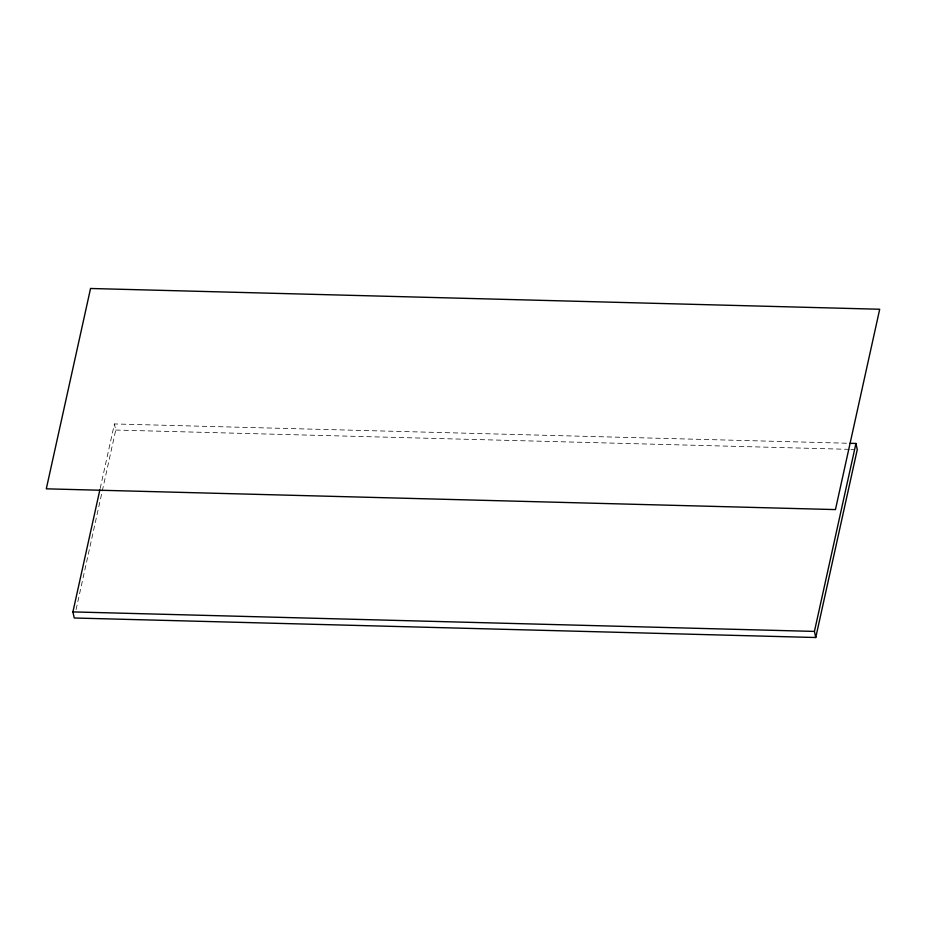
<?xml version="1.0" encoding="UTF-8"?>
<svg xmlns="http://www.w3.org/2000/svg" width="926" height="926" viewBox="0 0 926 926"><rect width="100%" height="100%" fill="white"/><g stroke="black" fill="none" stroke-linecap="round" stroke-linejoin="round"><path stroke-width="0.69" stroke-dasharray="4.63 3.47" d="M100.17 488.465L114.419 423.946L848.714 443.265M76.082 609.586L115.738 430.046L114.419 423.946M115.738 430.046L849.42 449.353M850.867 449.388L853.76 449.469"/><path stroke-width="1.39" d="M850.161 443.311L855.948 443.461L857.268 449.561L815.748 637.516L74.23 618.001L72.911 611.901L99.858 489.866M815.748 637.516L814.429 631.416L855.948 443.461M72.911 611.901L814.429 631.416M90.551 288.484L46.3 488.824L835.449 509.589L879.7 309.249L90.551 288.484"/></g></svg>
